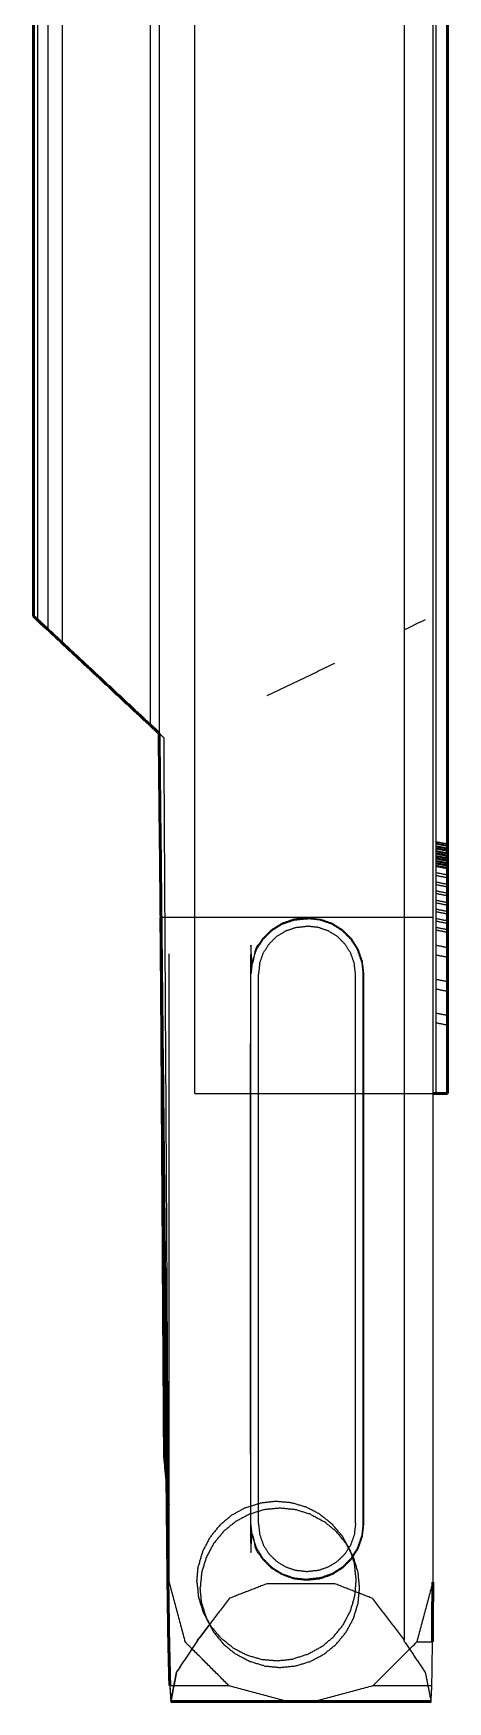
# Model space of a CAD drawing. Header units: centimetres. Extents: x 0 to 39.7, y 0 to 97.2.
# Drawn here: x 32.59 to 39.75, y 0 to 28.84 of the extents above; entities that cross this region are included whole.
import ezdxf

# ---------------------------------------------------------------- set-up
doc = ezdxf.new("R2010")
doc.units = ezdxf.units.CM
doc.layers.add('Make2D$Oculto$Curvas', color=7, linetype='Continuous', true_color=0x8c8c8c)
doc.layers.add('Make2D$Visible$Curvas', color=7, linetype='Continuous')
doc.layers.add('Make2D$Visible$CurvasDeSiluetaDeEscena', color=7, linetype='Continuous', lineweight=50)

msp = doc.modelspace()

# ---------------------------------------------------------------- linework, layer by layer
at = {"layer": 'Make2D$Oculto$Curvas', "color": 7, "lineweight": -3}
msp.add_open_spline([(39.54543950090611, 70.6122157444406), (39.54543950090105, 70.61218468964134), (39.54542971011018, 10.51673887789362)], degree=1, knots=[0.9998865222838235, 0.9998865222838235, 1, 2, 2], dxfattribs=at)
for points in [[(35.38081741686683, 10.51673955639508), (35.38082452214487, 54.1286251636371), (35.38082719514141, 70.5353609414918), (35.3808272076577, 70.6121853681428), (35.38082725224327, 70.88584966381617), (35.3808272968286, 71.15951246937342)], [(34.76205736145273, 57.67421649960794), (34.76205069267112, 16.74152689246507)], [(33.08574811978974, 56.85830518166036), (33.08574183892591, 18.30663784901163)], [(38.9944519632536, 57.10043318724914), (38.99444567897494, 18.52780588126515)], [(38.99444567897494, 18.52780588126515), (38.99444283409041, 1.066029147866942)], [(39.36139574277536, 18.70399715143746), (38.99444567897494, 18.52780588126515)], [(36.62878482649239, 17.39189670933768), (37.79748895081583, 17.95306232856297)], [(34.84212356028306, 16.66677073394225), (34.76283974726049, 16.74079022982609)], [(34.84212356028306, 16.66677073394225), (34.92439943283708, 2.063996338900033)], [(39.5454304192027, 14.8691177231084), (39.74713253058626, 14.82899780384864)], [(39.74713252565704, 14.79874248616065), (39.54543041427348, 14.83886240542041)], [(39.7471325236974, 14.78671426884498), (39.54543041231383, 14.82683418810474)], [(39.54543040738462, 14.79657887041675), (39.74713251876721, 14.75645299069252)], [(39.545430405424, 14.7845446926366), (39.74713251680757, 14.74442477337684)], [(39.74713251187932, 14.71417541615333), (39.54543040049479, 14.75428937494862)], [(39.74713250991773, 14.7021352779087), (39.54543039853417, 14.74225519716846)], [(39.54543039360593, 14.71200583994495), (39.74713250498949, 14.67188592068519)], [(39.54543034978289, 14.44302199900257), (39.74713246116549, 14.40289611927833)], [(39.54543039164434, 14.69996570170033), (39.7471325030279, 14.65984578244056)], [(39.74713249810063, 14.62960238568153), (39.54543038671707, 14.66972230494129)], [(39.54543038475548, 14.65768216669666), (39.74713249613904, 14.6175622474369)], [(39.54543037982723, 14.62743280947315), (39.74713249121079, 14.58731289021339)], [(39.54543037786661, 14.615398631693), (39.74713248925018, 14.57527871243324)], [(39.74713248432096, 14.54502339474525), (39.54543037293837, 14.58514927446949)], [(39.54543037097775, 14.57311509668934), (39.74713248236034, 14.5329892169651)], [(39.54543036604854, 14.54285977900135), (39.7471324774321, 14.50273985974159)], [(39.54543036408791, 14.5308256012212), (39.74713247547148, 14.49070568196144)], [(39.74713247054324, 14.46045632473793), (39.54543035915967, 14.50057624399769)], [(39.54543035719905, 14.48854206621754), (39.74713246858165, 14.4484161864933)], [(39.54543035226984, 14.45828674852955), (39.7471324636534, 14.41816682926979)], [(39.74713246866091, 14.44890270338381), (39.74713246188506, 14.40731282345619)], [(39.74713244276929, 14.28998108021583), (39.54543033138573, 14.3301009994756)], [(39.54543032407056, 14.2852008205663), (39.74713243545509, 14.24508686177101)], [(39.54543030567437, 14.1722857815038), (39.74713241705793, 14.13216586224404)], [(39.54543029836017, 14.12739156305897), (39.74713240974276, 14.08726568333473)], [(39.74713239134657, 13.97435064427223), (39.54543027996203, 14.01446460306752)], [(39.74713238403237, 13.92945642582741), (39.54543027264783, 13.9695703846227)], [(39.54543025425164, 13.8566553455602), (39.74713236563423, 13.81652946583596)], [(39.54543024693647, 13.8117551666509), (39.74713235832004, 13.77163524739113)], [(39.74713233992287, 13.65871424786416), (39.54543022853931, 13.69883416712392)], [(39.7471323326077, 13.61381406895486), (39.54543022122511, 13.6539399486791)], [(39.49023630391299, 13.55419754510419), (34.79589378398678, 13.55419830990966)], [(36.69970177243596, 13.33832785775693), (36.5468158336788, 13.18544196881633)], [(36.88278341806994, 13.45336479234565), (36.69970177243596, 13.33832785775693)], [(36.69970177243207, 13.33830401589902), (36.70783184431986, 13.32811758078235)], [(37.0868578124855, 13.52477112353863), (36.88278341806994, 13.45336479234565)], [(37.3017087189874, 13.54898249524274), (37.0868578124855, 13.52477112353863)], [(37.3335256783685, 13.5489824900591), (37.3017087189874, 13.54898249524274)], [(37.3335256783685, 13.5489824900591), (37.54837657698134, 13.52477104834768)], [(37.7524628690587, 13.45336465065689), (37.54837657698134, 13.52477104834768)], [(37.93552063535098, 13.33832765641648), (37.7524628690587, 13.45336465065689)], [(38.08840652429157, 13.18544171765934), (37.93552063535098, 13.33832765641648)], [(39.54543020282794, 13.54101894915212), (39.74713231421151, 13.50089902989236)], [(39.54543019551278, 13.49611877024282), (39.74713230689634, 13.45599885098306)], [(39.74713228850015, 13.34308381192056), (39.54543017711658, 13.38320373118032)], [(39.74713228118401, 13.29817767254678), (39.54543016980044, 13.33829759180654)], [(38.08841844521665, 13.18541787579948), (38.07822604963744, 13.17729972484162)], [(38.20344345888223, 13.0023719929543), (38.08840652429157, 13.18544171765934)], [(38.27484979007425, 12.79829163807427), (38.20344345888223, 13.0023719929543)], [(39.54543012756999, 13.07908891260733), (39.74713223895355, 13.03896899334757)], [(34.93603425950306, 2.064032099791348), (34.93603602935413, 12.92730047518793)], [(38.29906116177835, 12.58344073157236), (38.27484979007425, 12.79829163807427)], [(39.54543010026897, 12.91151641428579), (39.74713221165253, 12.87139649502603)], [(39.5454300316134, 12.49011157572379), (39.74713214299696, 12.44999165646403)], [(39.54543000431237, 12.32253907740225), (39.74713211569594, 12.2824191581425)], [(39.74713204703941, 11.86100835911601), (39.54542993565681, 11.90113423884025)], [(39.74713201974032, 11.69344778172344), (39.54542990835579, 11.73356174051872)], [(35.38081741686683, 10.51673955639508), (39.49044160083351, 10.51673888685232)], [(34.89653971521615, 3.817661205704262), (34.93603447729365, 3.400821230955884)], [(36.01640439748741, 3.22191771364794), (35.80929014961095, 3.048760293854144)], [(36.25332096062574, 3.351337240250146), (36.01640439748741, 3.22191771364794)], [(36.32243848855484, 3.239918266510827), (36.0843536747314, 3.112662388704308)], [(36.25332096062574, 3.351337240250146), (36.51093224849636, 3.432059768699247)], [(36.58076503177918, 3.318286411374778), (36.32243848855484, 3.239918266510827)], [(36.77934388955865, 3.460967977685506), (36.51093224849636, 3.432059768699247)], [(36.8494270119504, 3.344744869419984), (36.58076503177918, 3.318286411374778)], [(37.04823235915689, 3.436953222498012), (36.77934388955865, 3.460967977685506)], [(37.11808898350036, 3.318286323833597), (36.8494270119504, 3.344744869419984)], [(37.3072622120395, 3.36095129774359), (37.04823235915689, 3.436953222498012)], [(37.37642742211806, 3.239918094794234), (37.11808898350036, 3.318286323833597)], [(37.54650331485982, 3.235864951240629), (37.3072622120395, 3.36095129774359)], [(37.37642742211806, 3.239918094794234), (37.61452411540521, 3.112662139407895)], [(37.54650331485982, 3.235864951240629), (37.75674079032019, 3.066510239788272)], [(35.80929014961095, 3.048760293854144), (35.63994139862405, 2.838528778857281)], [(35.87566586454071, 2.941394436406263), (35.70439784424548, 2.732718602950712)], [(36.0843536747314, 3.112662388704308), (35.87566586454071, 2.941394436406263)], [(37.82319994886173, 2.941400079577164), (37.61452411540521, 3.112662139407895)], [(37.92989224964951, 2.859395991912791), (37.75674079032019, 3.066510239788272)], [(37.99445598023082, 2.732712269388408), (37.82319994886173, 2.941400079577164)], [(38.13431234371581, 2.886063076681047), (38.07356326147698, 2.712458598205515)], [(38.15580580971201, 3.076893303892206), (38.13431234371581, 2.886063076681047)], [(35.51485505212206, 2.599293636501436), (35.43884716690219, 2.340257823155326)], [(35.63994139862405, 2.838528778857281), (35.51485505212206, 2.599293636501436)], [(35.70439784424548, 2.732718602950712), (35.57715380978908, 2.494627870126095)], [(36.4317890737313, 2.649885909599277), (36.44353118967263, 2.655536428010954)], [(36.65952648531011, 2.556717852247729), (36.5616676048913, 2.712458844524583)], [(38.05930581578821, 2.622485389239898), (37.92989224964951, 2.859395991912791)], [(38.07356326147698, 2.712458598205515), (37.97569240938235, 2.55671763781708)], [(38.12172377896727, 2.494633416027504), (37.99445598023082, 2.732712269388408)], [(38.05930581578821, 2.622485389239898), (38.14003430470179, 2.364874101368315)], [(35.4148383721782, 2.07136339309163), (35.43884716690219, 2.340257823155326)], [(35.57715380978908, 2.494627870126095), (35.49878558075069, 2.236295391972881)], [(36.78957187809299, 2.426666456625213), (36.65952648531011, 2.556717852247729)], [(36.94530687801792, 2.328801564996056), (36.78957187809299, 2.426666456625213)], [(37.11893519835233, 2.268058443217811), (36.94530687801792, 2.328801564996056)], [(37.68990002148105, 2.328801443686437), (37.5163074441409, 2.268058378477654)], [(37.8456588951523, 2.426666284566799), (37.68990002148105, 2.328801443686437)], [(37.93553672064206, 2.313930044795683), (38.08841669893376, 2.46680997327276)], [(38.20008000290031, 2.236294951876154), (38.12172377896727, 2.494633416027504)], [(38.16894251368804, 2.096462460306029), (38.14003430470179, 2.364874101368315)], [(34.91468387572606, 2.063918854444694), (34.93603425950306, 2.064032099791348)], [(34.94894433433947, 0.2765245636608995), (34.93410290087224, 1.031995557213534), (34.92439943283708, 2.063996338900033)], [(34.93603425950306, 2.064032099791348), (35.21256388033779, 1.032019353704392)], [(35.4148383721782, 2.07136339309163), (35.44374658116543, 1.802957712493821)], [(35.49878558075069, 2.236295391972881), (35.4723210747008, 1.967639380888372)], [(36.88843210672153, 2.210635365994918), (37.08975274343669, 2.140182643071107)], [(37.08975274343669, 2.140182643071107), (37.30243403299328, 2.116054648215851)], [(37.30976542556155, 2.246553056292655), (37.11893519835233, 2.268058443217811)], [(37.30243403299328, 2.116054648215851), (37.33279663904187, 2.116054643269152)], [(37.32546528899539, 2.246553053734822), (37.30976542556155, 2.246553056292655)], [(37.5163074441409, 2.268058378477654), (37.32546528899539, 2.246553053734822)], [(37.54547793646037, 2.140182568824052), (37.33279663904187, 2.116054643269152)], [(37.74679859613192, 2.210635226149265), (37.54547793646037, 2.140182568824052)], [(38.14492179803607, 1.827573990708757), (38.16894251368804, 2.096462460306029)], [(38.22654442141097, 1.967638932168427), (38.20008000290031, 2.236294951876154)], [(39.49023443192731, 2.06403135781796), (39.21372831667807, 1.032018701831966)], [(35.9802479860658, 1.786244482691629), (35.43009699746757, 1.066131056468706)], [(35.44374658116543, 1.802957712493821), (35.52446314914908, 1.5453404641597)], [(35.49878549321048, 1.698977400716174), (35.4723210747008, 1.967639380888372)], [(38.06891391281523, 1.568532216898156), (38.14492179803607, 1.827573990708757)], [(38.20007991536011, 1.698976960619447), (38.22654442141097, 1.967638932168427)], [(35.49878549321048, 1.698977400716174), (35.57715363807249, 1.440638936562877)], [(35.52446314914908, 1.5453404641597), (35.65388863621673, 1.308429861484868)], [(37.94383948724317, 1.329303035004862), (38.06891391281523, 1.568532216898156)], [(38.12172360725067, 1.440644482464286), (38.20007991536011, 1.698976960619447)], [(35.57715363807249, 1.440638936562877), (35.70440951587997, 1.20256008320392)], [(35.65388863621673, 1.308429861484868), (35.82704009554605, 1.10131561360938)], [(35.70440951587997, 1.20256008320392), (35.87566554724907, 0.993872273015171)], [(37.77449073625433, 1.119059599079037), (37.94383948724317, 1.329303035004862)], [(37.82319963156912, 0.9938719557215947), (37.99445573093732, 1.202559710108034)], [(37.99445573093732, 1.202559710108034), (38.12172360725067, 1.440644482464286)], [(35.06313494958575, 0.5023128999305513), (35.4191058961078, 1.036281052155871)], [(35.33339691223077, 0.9111834224395281), (35.21256388033779, 1.032019353704392)], [(35.96804070885117, 0.276524397629025), (35.33384137382948, 0.9107389501760252)], [(35.43009699746757, 1.066131056468706), (35.4191058961078, 1.036281052155871)], [(36.0372775710074, 0.9319668626215076), (35.82704009554605, 1.10131561360938)], [(35.87566554724907, 0.993872273015171), (36.08435330163358, 0.8226042527180084)], [(36.0372775710074, 0.9319668626215076), (36.27650675289875, 0.8068805161204864)], [(37.56737648837884, 0.9459081397497116), (37.33045992524049, 0.8164886131475129)], [(37.56737648837884, 0.9459081397497116), (37.77449073625433, 1.119059599079037)], [(37.61451182137843, 0.8226040034235425), (37.82319963156912, 0.9938719557215947)], [(38.45822740013531, 0.2765239919261191), (39.21372831667807, 1.032018701831966)], [(39.21372831667807, 1.032018701831966), (39.48637188280966, 1.032018657412692)], [(39.4757621329539, 0.2765238261486687), (39.48637188280966, 1.032018657412692)], [(36.32243807399274, 0.695354257798094), (36.08435330163358, 0.8226042527180084)], [(36.27650675289875, 0.8068805161204864), (36.53554852670936, 0.730872630899654)], [(36.58076459168148, 0.6169860287606781), (36.32243807399274, 0.695354257798094)], [(36.53554852670936, 0.730872630899654), (36.80443699630759, 0.7068578757121529)], [(36.58076459168148, 0.6169860287606781), (36.84942656323143, 0.5905274831742915)], [(36.80443699630759, 0.7068578757121529), (37.07284863737086, 0.7357720451628893)], [(36.84942656323143, 0.5905274831742915), (37.11808854340266, 0.6169859412194967)], [(37.33045992524049, 0.8164886131475129), (37.07284863737086, 0.7357720451628893)], [(37.11808854340266, 0.6169859412194967), (37.37642700755595, 0.6953540860815011)], [(37.37642700755595, 0.6953540860815011), (37.61451182137843, 0.8226040034235425)], [(35.06313494958575, 0.5023128999305513), (34.96497793873259, 7.325422259896186e-07)], [(34.94764495308142, 0.2765126429436435), (35.96804070885117, 0.276524397629025)], [(34.94764495308142, 0.2765126429436435), (34.96497793873259, 7.325422259896186e-07)], [(34.94894433433947, 0.2765245636608995), (34.96497793873259, 7.325422259896186e-07)], [(35.96804070885117, 0.276524397629025), (37.00007124622768, 4.009834384532951e-07)], [(37.42620869358485, 3.315568406492275e-07), (38.45822740013531, 0.2765239919261191)], [(38.45822740013531, 0.2765239919261191), (39.4757621329539, 0.2765238261486687)], [(39.461290080151, 0), (39.4757621329539, 0.2765238261486687)]]:
    msp.add_open_spline(points, degree=1, dxfattribs=at)
at = {"layer": 'Make2D$Visible$Curvas', "color": 7, "lineweight": -3}
msp.add_open_spline([(39.49024619420467, 74.26037489896234), (39.49024619049319, 74.23759400372919), (39.49024598200994, 72.95793294434964), (39.49024573000566, 71.41114174848019), (39.49024338538955, 57.0199906778856), (39.49023715300266, 18.76587271218786), (39.49023443192731, 2.06403135781796)], degree=1, knots=[9.94833564259404, 9.94833564259404, 10, 11, 12, 13, 14, 15, 15], dxfattribs=at)
at = {"layer": 'Make2D$Visible$Curvas', "color": 7}
msp.add_open_spline([(32.59387246412946, 18.76587383574828), (32.59387863116975, 56.61889724559123), (32.65976561072938, 56.65096751397828), (32.83980741501503, 56.73859972351065), (33.08574811978998, 56.85830667177648), (34.61398749116058, 57.60215003784977), (34.88681212058568, 71.4086182417685), (34.88681212117601, 71.4086183074458)], degree=1, knots=[2, 2, 3, 4, 5, 6.000000000000002, 7.000000000000002, 8.000000000000002, 8.000000023215932, 8.000000023215932], dxfattribs=at)
at = {"layer": 'Make2D$Visible$Curvas', "color": 7, "lineweight": -3}
for points in [[(34.61398085664339, 16.87977392968075), (34.61398749116058, 57.60215003784977)], [(32.65976561072938, 56.65096751397828), (32.65975942844162, 18.70435587114125)], [(32.83980741501503, 56.73859972351065), (32.83980119106369, 18.53625882261317)], [(36.5468158336788, 13.18544196881633), (36.43177883943645, 13.0023722815951), (36.36037244174663, 12.79829194998221), (36.33617292096417, 12.58344105136745), (36.33617137083906, 3.06884101283913), (36.36037082161422, 2.853990106339161), (36.4317771528072, 2.649915711923605), (36.54681408739689, 2.466840026754092)], [(36.55700822661278, 13.17732381453738), (36.70781992339478, 13.3281414226422)], [(36.70781992339478, 13.3281414226422), (36.88842201555266, 13.44162267640625)], [(36.7895736374651, 13.22561545984468), (36.94530866927845, 13.32348030072894)], [(36.88842201555266, 13.44162267640625), (37.08974267522325, 13.51206937326699)], [(36.94530866927845, 13.32348030072894), (37.11893700940548, 13.38422336593189)], [(37.08974267522325, 13.51206937326699), (37.30243589357069, 13.53619729881995)], [(37.11893700940548, 13.38422336593189), (37.309767243623, 13.40573465114114)], [(37.30243589357069, 13.53619729881995), (37.33279849961927, 13.53619729387325)], [(37.309767243623, 13.40573465114114), (37.32546710705684, 13.40573464858331)], [(37.51630925519405, 13.38422330119174), (37.32546710705684, 13.40573464858331)], [(37.54547978917588, 13.51206929901799), (37.33279849961927, 13.53619729387325)], [(37.68990181274158, 13.32348017941932), (37.51630925519405, 13.38422330119174)], [(37.746800425892, 13.44162253655866), (37.54547978917588, 13.51206929901799)], [(37.84566065452442, 13.22561528778627), (37.68990181274158, 13.32348017941932)], [(37.92740248107298, 13.32814122394699), (37.746800425892, 13.44162253655866)], [(38.07821412871237, 13.17732356670148), (37.92740248107298, 13.32814122394699)], [(36.37308015153982, 12.79538920171131), (36.44352095353662, 12.99672175935736)], [(36.43177883943645, 13.0023722815951), (36.44352095353662, 12.99672175935736)], [(36.44352095353662, 12.99672175935736), (36.55700822661278, 13.17732381453738)], [(36.5468158336788, 13.18544196881633), (36.55700822661278, 13.17732381453738)], [(36.56166927114045, 12.93982314620597), (36.65952820230708, 13.09557006706083)], [(36.65952820230708, 13.09557006706083), (36.7895736374651, 13.22561545984468)], [(37.97569412637932, 13.09556985263018), (37.84566065452442, 13.22561528778627)], [(38.07356492772612, 12.9398228998869), (37.97569412637932, 13.09556985263018)], [(38.19171326386985, 12.99672147454068), (38.07821412871237, 13.17732356670148)], [(38.26214207933521, 12.79538889394405), (38.19171326386985, 12.99672147454068)], [(36.37308015153982, 12.79538920171131), (36.34896407761546, 12.58271983308172)], [(36.5009201889016, 12.76621866773044), (36.47941480197645, 12.57538844052123)], [(36.5009201889016, 12.76621866773044), (36.56166927114045, 12.93982314620597)], [(38.13431395339743, 12.76621840161683), (38.07356492772612, 12.9398228998869)], [(38.15580735721325, 12.57538816740222), (38.13431395339743, 12.76621840161683)], [(38.26214207933521, 12.79538889394405), (38.28628192582101, 12.58271951745258)], [(36.34896252772439, 3.069556266492484), (36.34896407761546, 12.58271983308172)], [(36.47941325447521, 3.076893577011219), (36.47941480197645, 12.57538844052123)], [(38.15580580971201, 3.076893303892206), (38.15580735721325, 12.57538816740222)], [(38.28628037592993, 3.069555950863347), (38.28628192582101, 12.58271951745258)], [(38.29906116177835, 12.58344073157236), (38.28628192582101, 12.58271951745258)], [(38.29905961165325, 3.068840693044038), (38.29906116177835, 12.58344073157236)], [(36.37307853235325, 2.856892850469379), (36.34896252772439, 3.069556266492484)], [(36.47941325447521, 3.076893577011219), (36.50091857921998, 2.886063342794664)], [(36.50091857921998, 2.886063342794664), (36.5616676048913, 2.712458844524583)], [(38.28628037592993, 3.069555950863347), (38.26214046014864, 2.85689254270212)], [(38.27484816994183, 2.853989794431214), (38.29905961165325, 3.068840693044038)], [(38.29905961165325, 3.068840693044038), (38.28628037592993, 3.069555950863347)], [(36.37307853235325, 2.856892850469379), (36.44351926874854, 2.655566230335282)], [(36.44351926874854, 2.655566230335282), (36.5570064829761, 2.474958177711954)], [(38.07821238507569, 2.474957929876055), (38.19171157908177, 2.655565945518603)], [(38.08840477800966, 2.466839775597094), (38.20344177225298, 2.649915423282806)], [(38.19171157908177, 2.655565945518603), (38.26214046014864, 2.85689254270212)], [(38.20344177225298, 2.649915423282806), (38.19171157908177, 2.655565945518603)], [(38.20344177225298, 2.649915423282806), (38.27484816994183, 2.853989794431214)], [(38.27484816994183, 2.853989794431214), (38.26214046014864, 2.85689254270212)], [(36.54681408739689, 2.466840026754092), (36.5570064829761, 2.474958177711954)], [(36.54681408739689, 2.466840026754092), (36.69969997633652, 2.31394812753247)], [(36.5570064829761, 2.474958177711954), (36.70781813061548, 2.32414052046645)], [(36.69969997633652, 2.31394812753247), (36.88278158448767, 2.198917093752662), (37.08685595563706, 2.127516656528286), (37.30170685424794, 2.103293293887909), (37.33352381362904, 2.103293288704272), (37.5483747201329, 2.127516581337332), (37.75246103547644, 2.198916952063897), (37.93551883925154, 2.313947926192021), (38.08840477800966, 2.466839775597094)], [(36.69969997633652, 2.31394812753247), (36.70781813061548, 2.32414052046645)], [(36.70781813061548, 2.32414052046645), (36.88842018579646, 2.210659207854768)], [(38.07821238507569, 2.474957929876055), (37.92740068829368, 2.324140321771232), (37.7467985961358, 2.210659068007175)], [(37.97569240938235, 2.55671763781708), (37.8456588951523, 2.426666284566799)], [(38.08840477800966, 2.466839775597094), (38.07821238507569, 2.474957929876055)], [(36.62878232520321, 2.039093240633655), (35.97961617684671, 1.786339850226206)], [(37.79748635810115, 2.039093050227599), (36.62878232520321, 2.039093240633655)], [(38.4452815172489, 1.786208318299828), (37.79748635810115, 2.039093050227599)], [(35.97961617684671, 1.786339850226206), (35.42861880231403, 1.066357554359683)], [(38.4452815172489, 1.786208318299828), (38.99444283409041, 1.066029147866942)], [(35.0616686753437, 0.5024321094589865), (35.33353287571322, 0.9110769002479984)], [(35.33377014547649, 0.9114335454136295), (35.33348869310265, 0.9110104884378813)], [(35.33352111268978, 0.911059219000343), (35.33458484906546, 0.9099954571004503)], [(35.33385065700358, 0.9115545639813618), (35.41682899867738, 1.036281052526824)], [(35.41682899867738, 1.036281052526824), (35.42861880231403, 1.066357554359683)], [(39.00458753978451, 1.036280468006765), (38.99444283409041, 1.066029147866942)], [(39.00458753978451, 1.036280468006765), (39.36139277733769, 0.5022704764041208)], [(34.96497793873259, 7.325422259896186e-07), (35.0616686753437, 0.5024321094589865)], [(39.36139277733769, 0.5022704764041208), (39.461290080151, 0)]]:
    msp.add_open_spline(points, degree=1, dxfattribs=at)
at = {"layer": 'Make2D$Visible$Curvas', "color": 7}
for points in [[(39.7471318280301, 10.51673884503217), (39.74713893330814, 54.12862445227418)], [(32.59387246412946, 18.76587383574828), (32.65975942844162, 18.70435587114125)], [(32.83980119106369, 18.53625882261317), (32.65975942844162, 18.70435587114125)], [(33.08574183892591, 18.30663784901163), (32.83980119106369, 18.53625882261317)], [(33.08574183892591, 18.30663784901163), (34.61398085664339, 16.87977392968075)], [(34.61398085664339, 16.87977392968075), (34.76283747386174, 16.74078779474167)], [(34.76283747386174, 16.74078779474167), (34.91468387572606, 2.063918854444694)], [(34.79589378398678, 13.55419830990966), (34.79348566304392, 13.55419831030199)], [(34.80413084887441, 12.3037345844313), (34.79348566304392, 13.55419831030199)], [(34.85479348615993, 4.258263861608107), (34.80413084887441, 12.3037345844313)], [(39.49044160083351, 10.51673888685232), (39.7471318280301, 10.51673884503217)], [(34.85479348615993, 4.258263861608107), (34.89653971521615, 3.817661205704262)], [(34.94764495308142, 0.2765126429436435), (34.92923916185274, 1.031959795219073), (34.91468387572606, 2.063918854444694)], [(39.49023443192731, 2.06403135781796), (39.48637188280966, 1.032018657412692)], [(34.96497793873259, 7.325422259896186e-07), (39.461290080151, 0)]]:
    msp.add_open_spline(points, degree=1, dxfattribs=at)
at = {"layer": 'Make2D$Visible$CurvasDeSiluetaDeEscena', "color": 7}
msp.add_open_spline([(32.59387246412946, 18.76587383574828), (32.59387863116975, 56.61889724559123), (32.65976561072938, 56.65096751397828), (32.83980741501503, 56.73859972351065), (33.08574811978998, 56.85830667177648), (34.61398749116058, 57.60215003784977), (34.88681212058568, 71.4086182417685), (34.88681212117601, 71.4086183074458)], degree=1, knots=[2, 2, 3, 4, 5, 6.000000000000002, 7.000000000000002, 8.000000000000002, 8.000000023215932, 8.000000023215932], dxfattribs=at)
for points in [[(39.7471318280301, 10.51673884503217), (39.74713893330814, 54.12862445227418)], [(32.59387246412946, 18.76587383574828), (32.65975942844162, 18.70435587114125)], [(32.83980119106369, 18.53625882261317), (32.65975942844162, 18.70435587114125)], [(33.08574183892591, 18.30663784901163), (32.83980119106369, 18.53625882261317)], [(33.08574183892591, 18.30663784901163), (34.61398085664339, 16.87977392968075)], [(34.61398085664339, 16.87977392968075), (34.76283747386174, 16.74078779474167)], [(34.76283747386174, 16.74078779474167), (34.91468387572606, 2.063918854444694)], [(34.79589378398678, 13.55419830990966), (34.79348566304392, 13.55419831030199)], [(34.80413084887441, 12.3037345844313), (34.79348566304392, 13.55419831030199)], [(34.85479348615993, 4.258263861608107), (34.80413084887441, 12.3037345844313)], [(39.49044160083351, 10.51673888685232), (39.7471318280301, 10.51673884503217)], [(34.85479348615993, 4.258263861608107), (34.89653971521615, 3.817661205704262)], [(34.94764495308142, 0.2765126429436435), (34.92923916185274, 1.031959795219073), (34.91468387572606, 2.063918854444694)], [(39.49023443192731, 2.06403135781796), (39.48637188280966, 1.032018657412692)], [(34.96497793873259, 7.325422259896186e-07), (39.461290080151, 0)]]:
    msp.add_open_spline(points, degree=1, dxfattribs=at)

doc.saveas('drawing.dxf')
